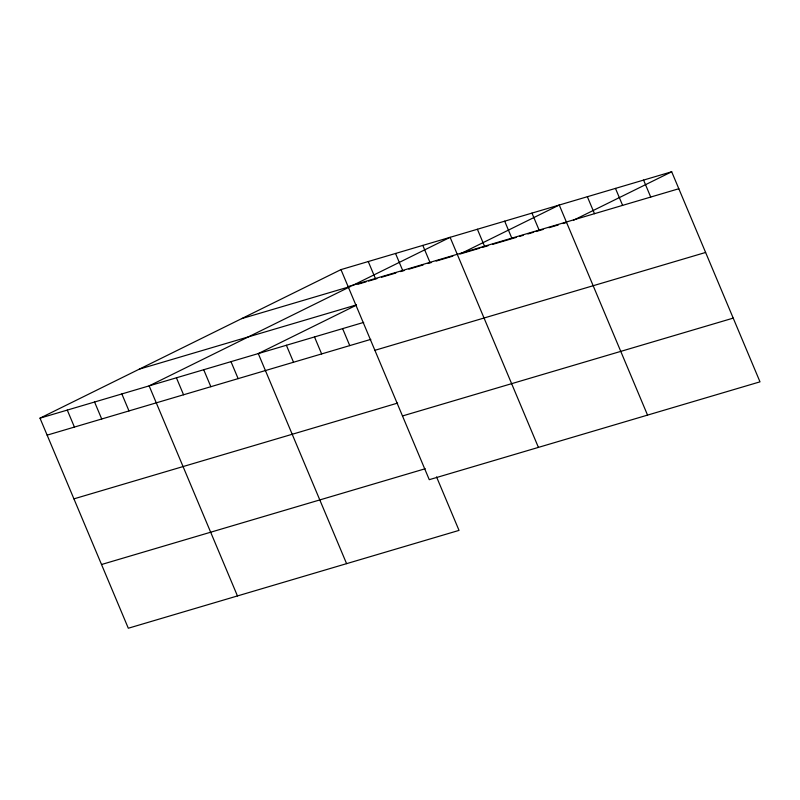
<?xml version="1.0" encoding="UTF-8"?>
<svg xmlns="http://www.w3.org/2000/svg" width="800" height="800" viewBox="0 0 800 800"><rect width="100%" height="100%" fill="white"/><g stroke="black" fill="none" stroke-linecap="round" stroke-linejoin="round"><path stroke-width="1.2" d="M436.55 476.91L459.03 530.39L128.31 628.23L40 418.16L340.97 269.61L671.69 171.77L760 381.84L429.27 479.68L340.97 269.61M351.89 285.8L450.11 237.32L538.41 447.39M356.5 305.11L258.28 353.58L346.59 563.65M573.48 220.24L671.69 171.77M348.1 286.59L678.83 188.74M241.65 318.64L350.79 286.35L149.14 385.87L237.45 595.94M357.91 284.24L366.21 281.78M368.58 281.08L376.89 278.62M381.63 277.22L395.87 273.01M400.61 271.6L404.17 270.55M408.92 269.15L423.15 264.94M427.9 263.53L431.46 262.48M436.2 261.08L452.81 256.16M479.84 248.16L459.93 254.06L559.25 205.03L647.55 415.11M482.18 247.47L488.04 245.74M492.73 244.35L516.15 237.42M519.67 236.38L523.18 235.34M527.86 233.96L533.72 232.22M536.06 231.53L543.09 229.45M548.95 227.72L558.32 224.95M563 223.56L566.52 222.52M139.32 369.14L356.41 304.91M40 418.16L363.7 322.39M47.14 435.14L370.83 339.37M374.89 350.31L705.62 252.46M73.92 498.86L397.62 403.09M402.49 415.96L733.21 318.12M101.52 564.51L425.22 468.74M643.58 180.08L650.72 197.06M615.47 188.4L622.61 205.38M587.36 196.72L594.49 213.69M531.96 213.11L539.1 230.08M504.68 221.18L511.81 238.15M477.39 229.25L484.53 246.23M422.82 245.4L429.96 262.37M395.54 253.47L402.67 270.44M368.25 261.54L375.39 278.52M342.62 328.63L349.75 345.61M314.5 336.95L321.64 353.93M286.39 345.27L293.53 362.24M230.99 361.66L238.13 378.63M203.71 369.73L210.85 386.7M176.42 377.8L183.56 394.78M121.85 393.95L128.99 410.92M94.57 402.02L101.71 418.99M67.28 410.09L74.42 427.07"/></g></svg>
